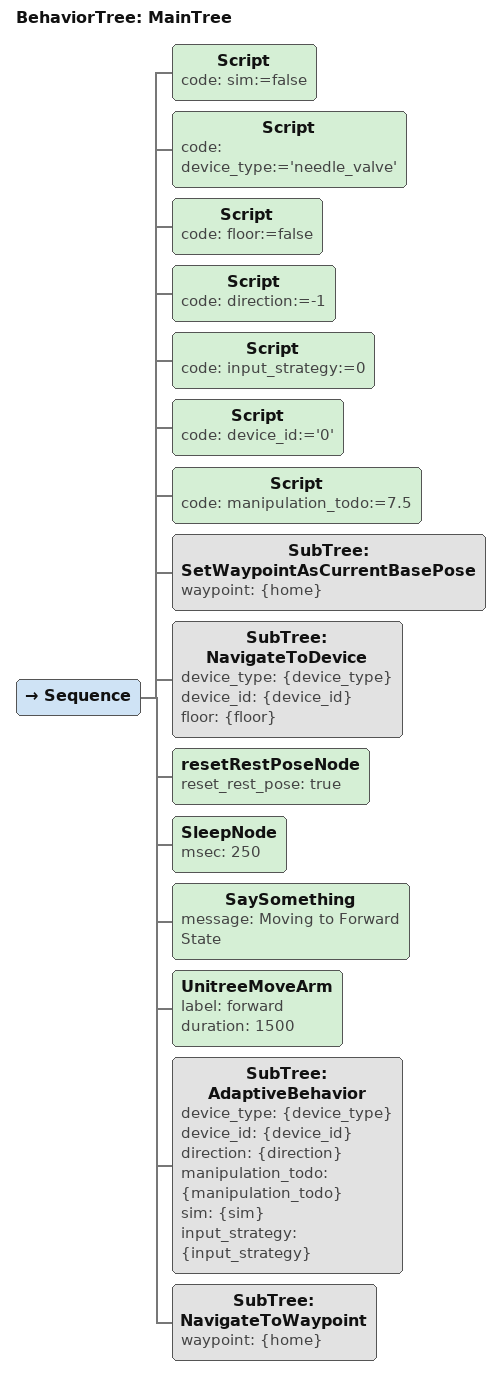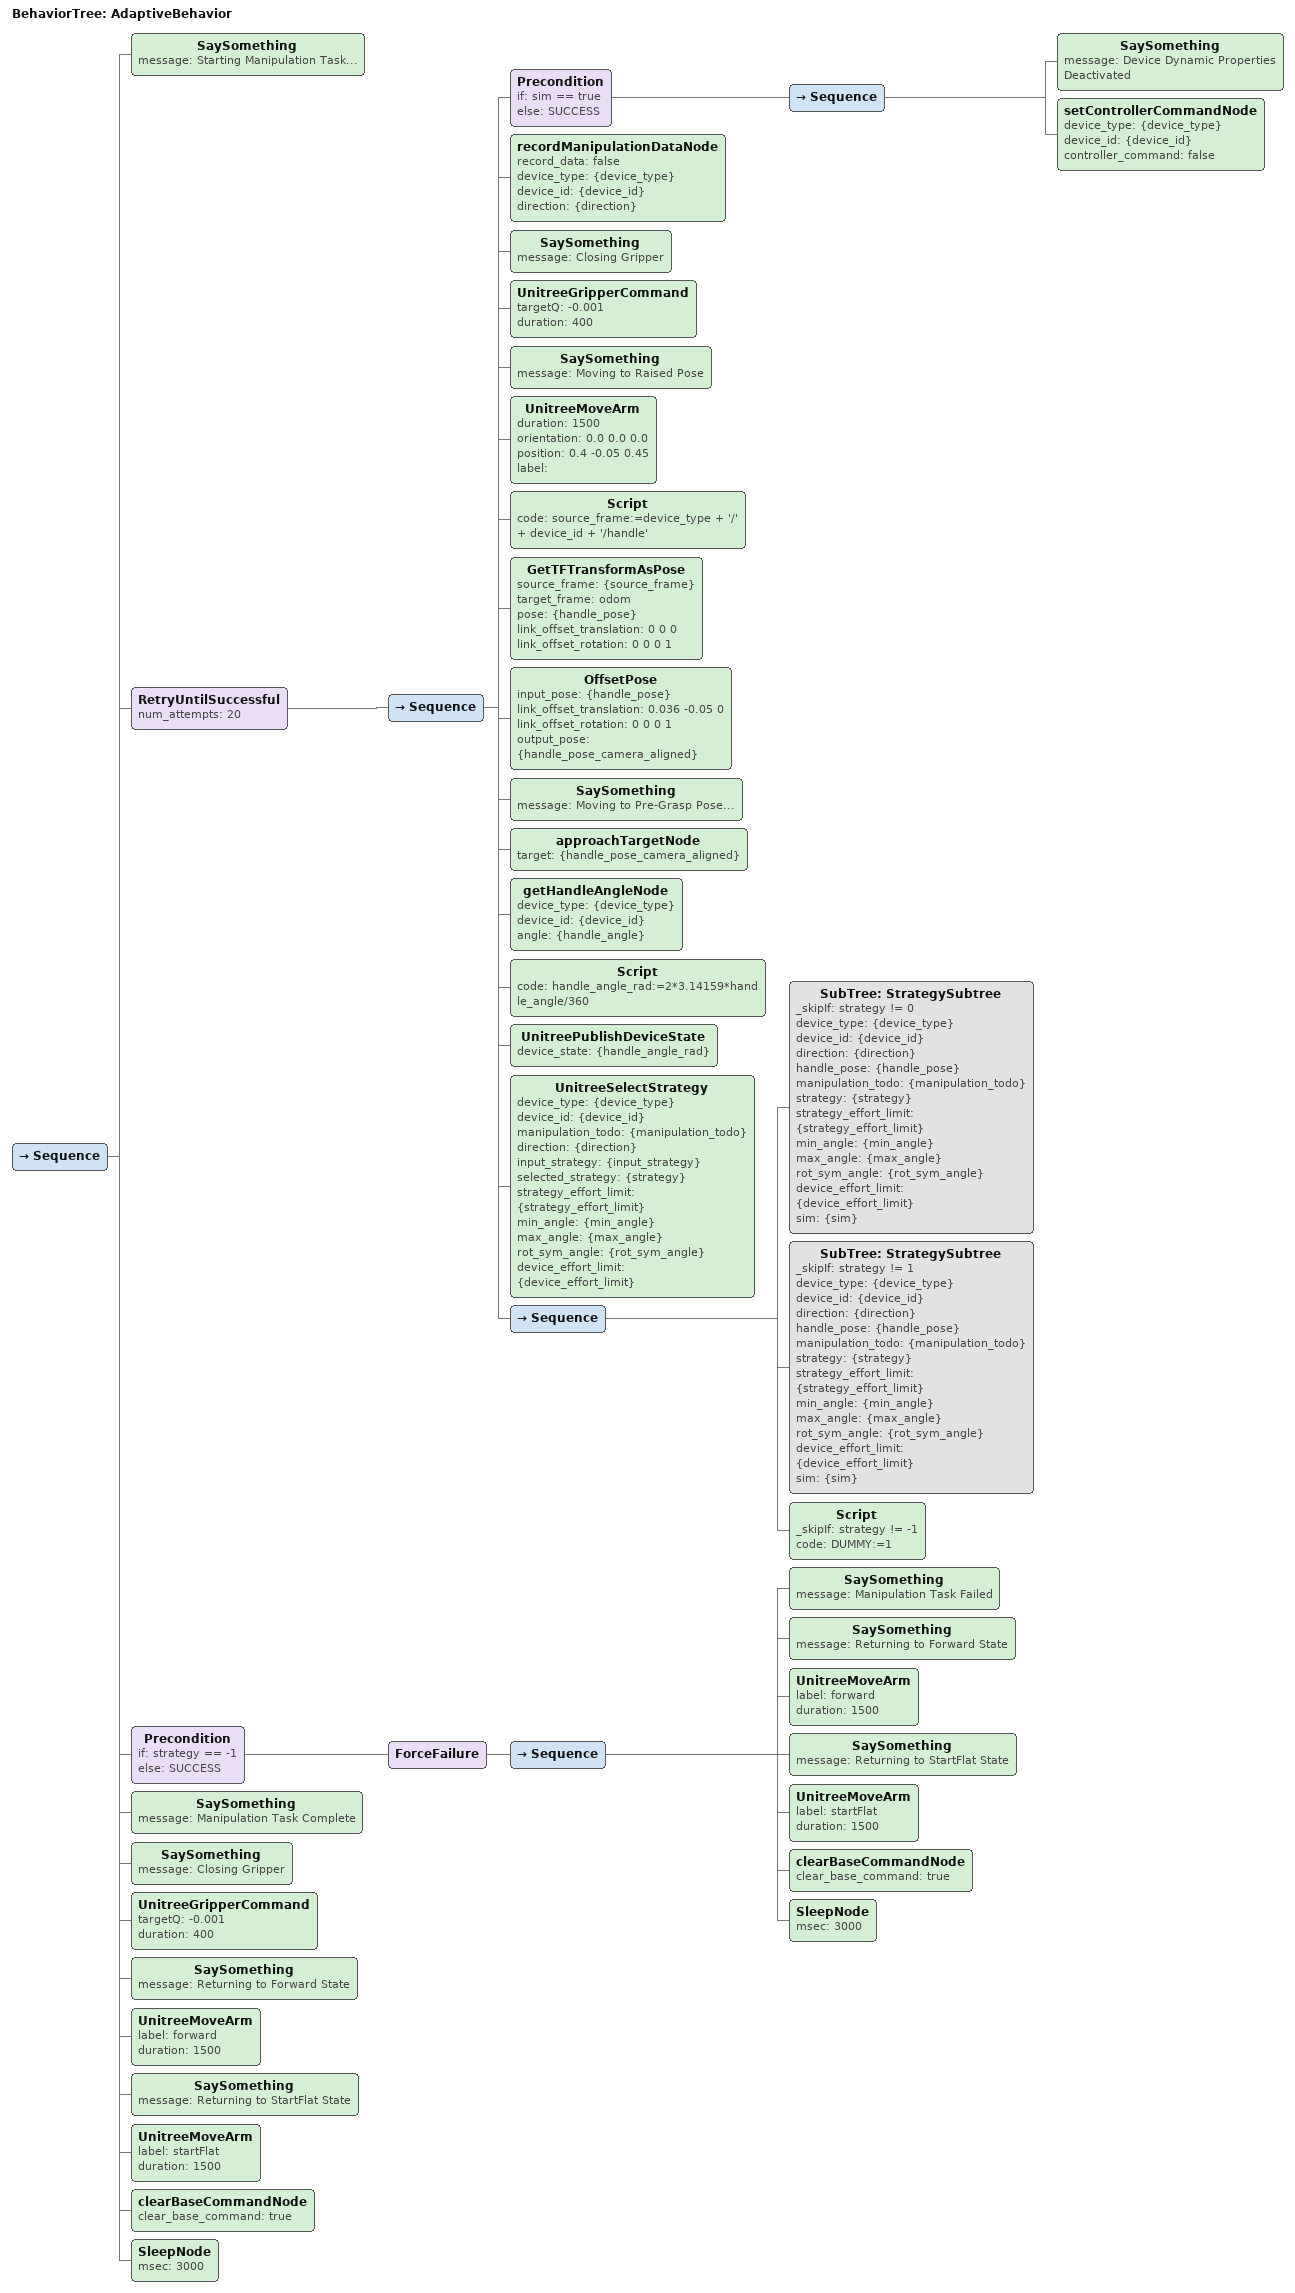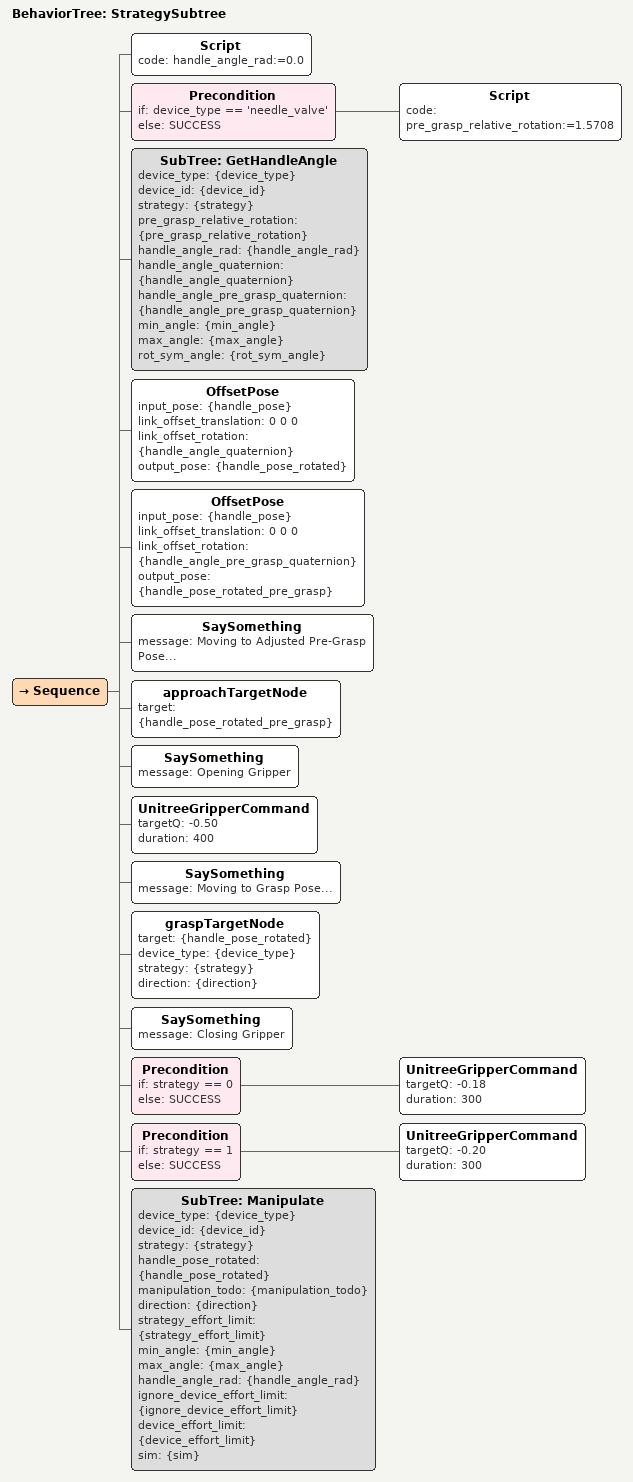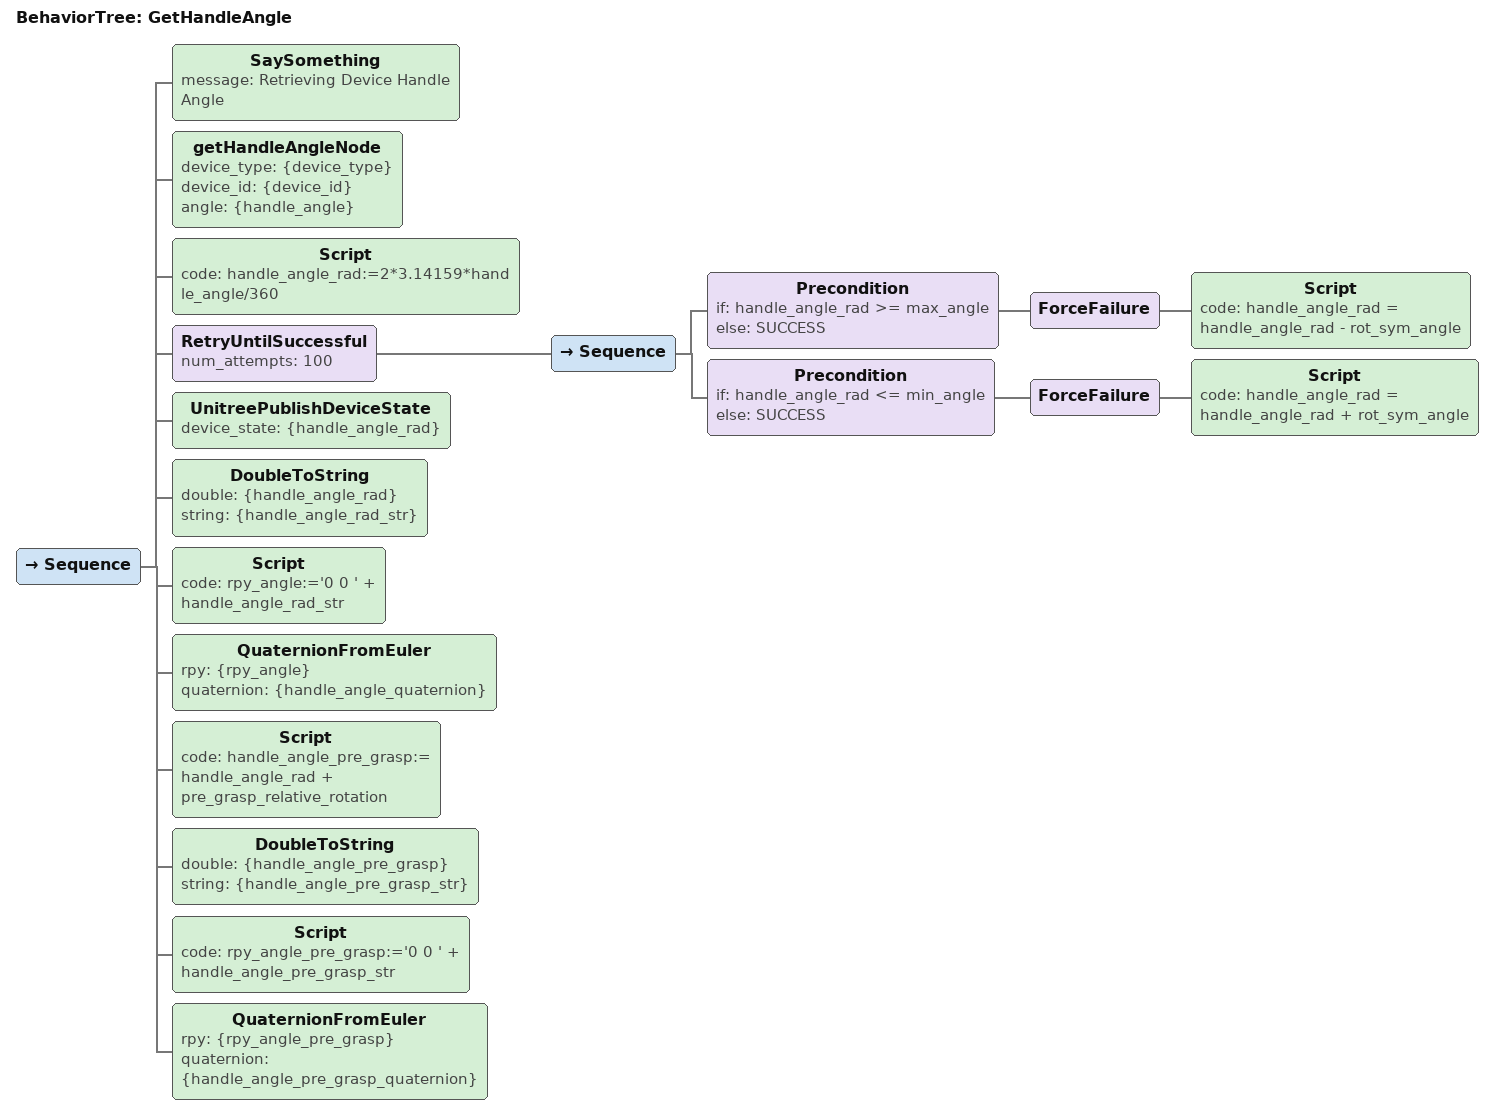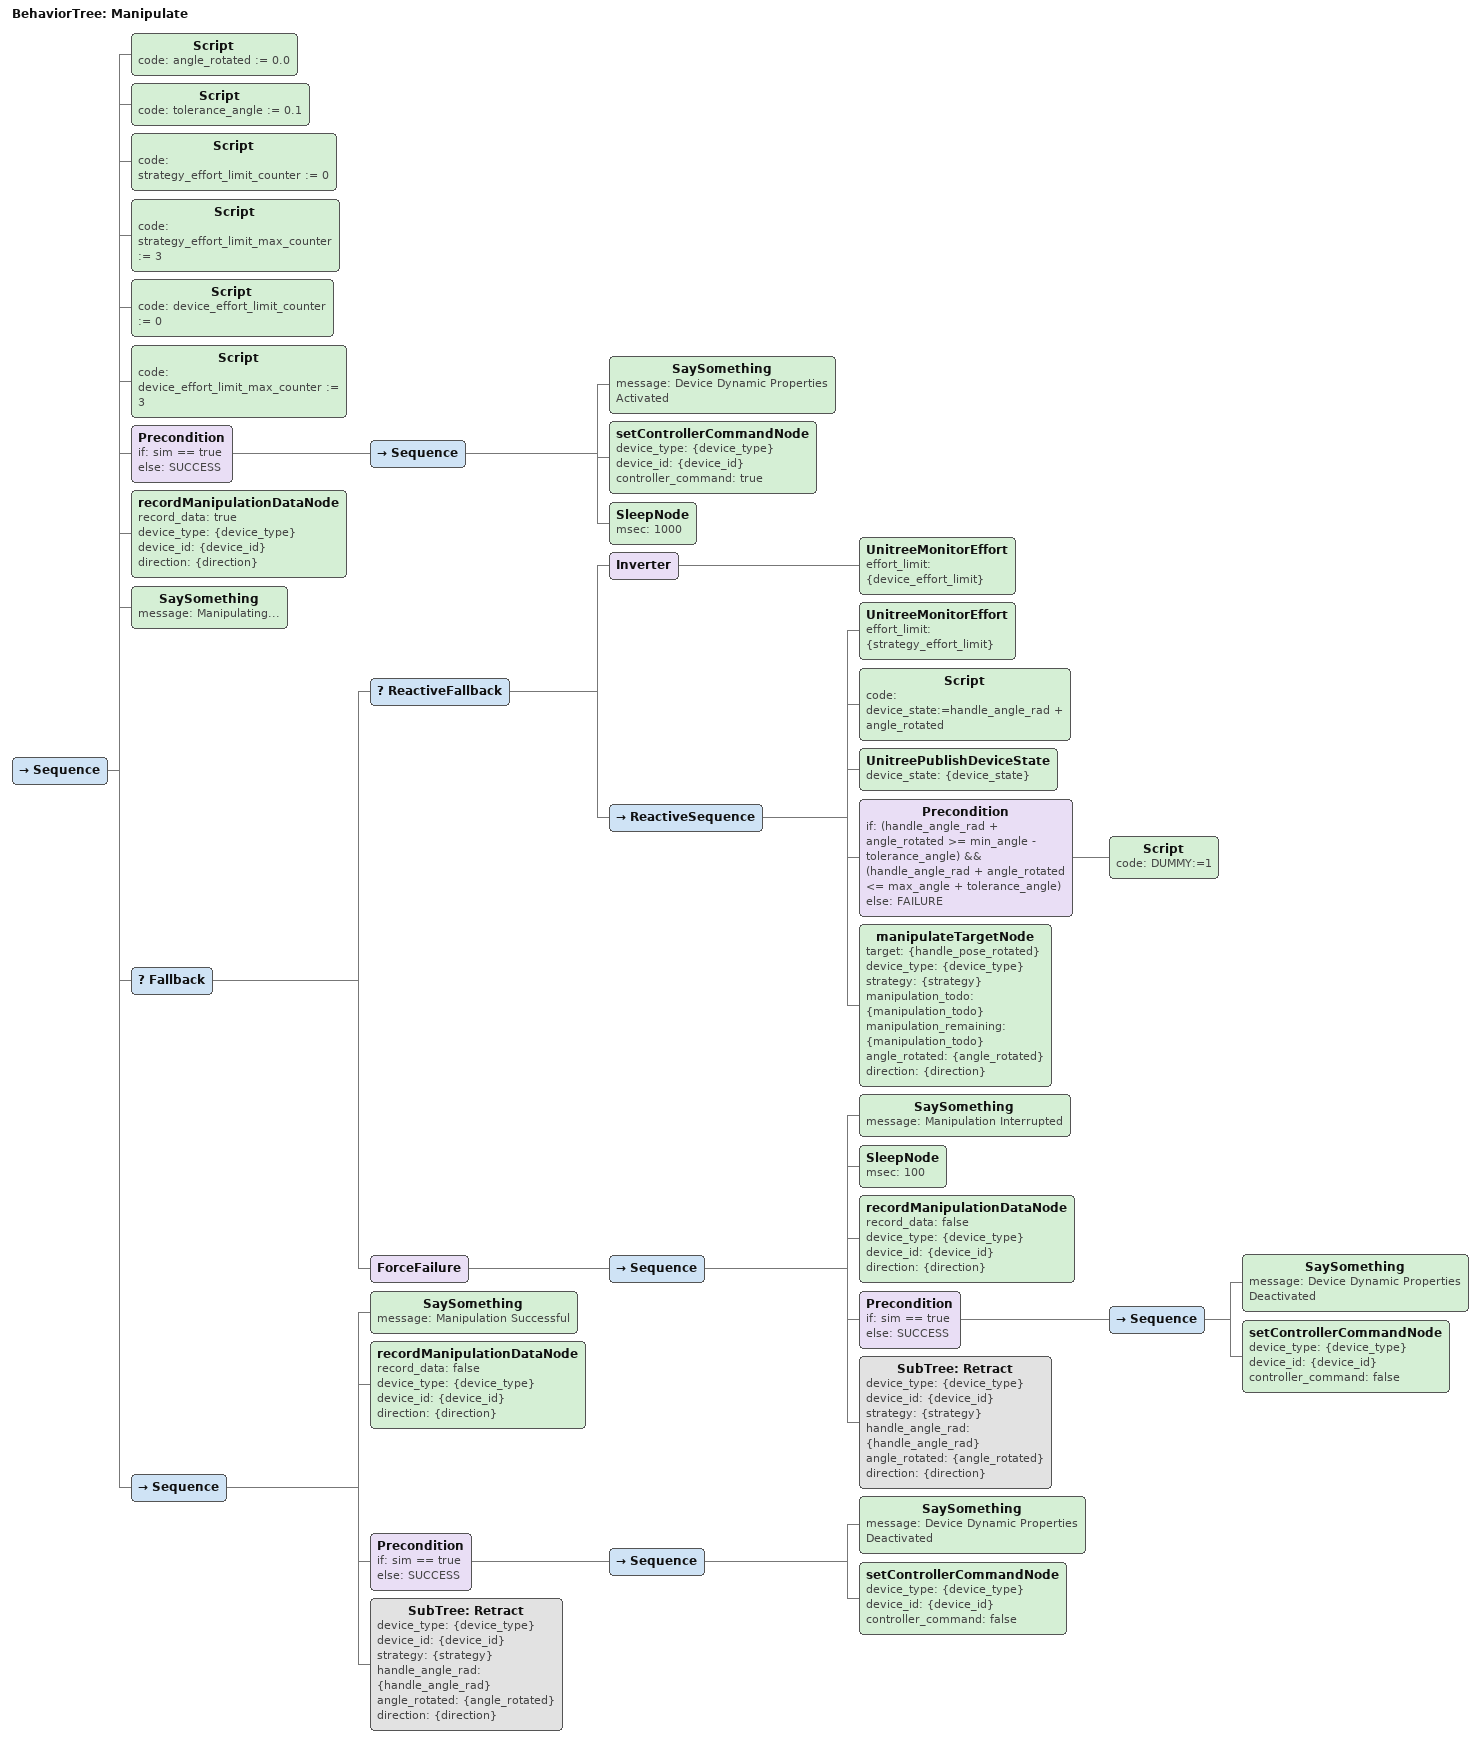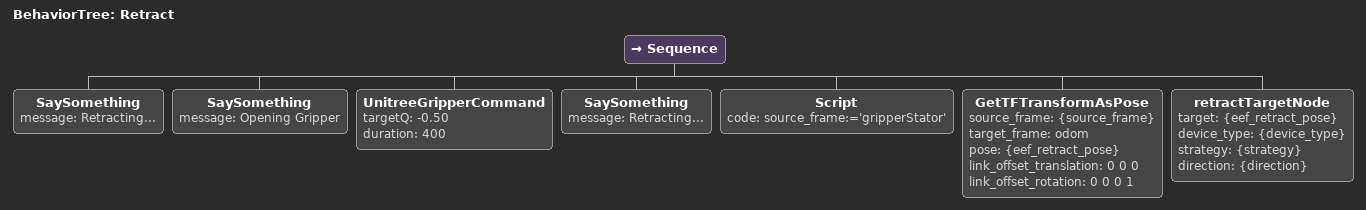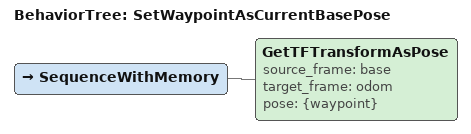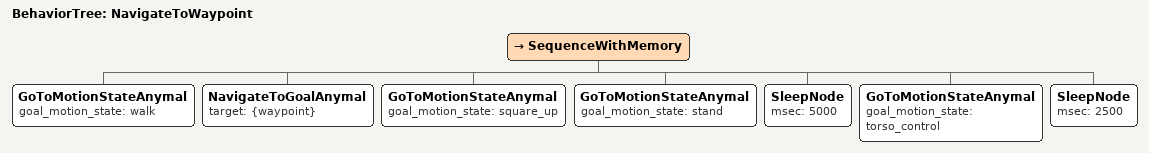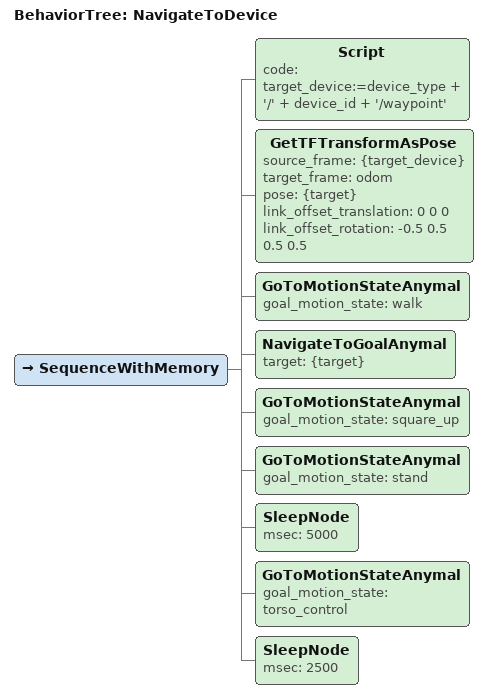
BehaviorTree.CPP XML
<?xml version="1.0"?>
<root main_tree_to_execute="MainTree" BTCPP_format="4">

    <BehaviorTree ID="MainTree">

        <Sequence>

            <!-- Set Sim Flag -->
            <Script code="sim:=false" />

            <!-- Manipulation Task Arguments -->
            <Script code="device_type:='needle_valve'" />
            <Script code="floor:=false" />
            <Script code="direction:=-1" />

            <!-- Set to -1 for adaptive behavior -->
            <Script code="input_strategy:=0" />

            <!-- Test A: Smart Twisting, and Test B: Adaptive Behavior Between Two Strategies -->
            <!-- (Load device dynamics as none for test A, and normal for test B) -->
            <Script code="device_id:='0'" />
            <Script code="manipulation_todo:=7.5" />

            <!-- Test C: Adaptive Behavior Between Two Strategies -->
            <!-- (Load device dynamics as normal for device 0, and stiff for device 1) -->

            <!-- Set Home -->
            <SubTree ID="SetWaypointAsCurrentBasePose" waypoint="{home}" />

            <!-- Navigate to Device -->
            <SubTree ID="NavigateToDevice" device_type="{device_type}" device_id="{device_id}" floor="{floor}"/>

            <!-- Reset Rest Pose -->
            <resetRestPoseNode reset_rest_pose="true" />
            <SleepNode msec="250" />

            <!-- Move to Forward State -->
            <SaySomething message="Moving to Forward State" />
            <UnitreeMoveArm label="forward" duration="1500"/>

            <!-- Manipulation Task -->
            <SubTree ID="AdaptiveBehavior" device_type="{device_type}" device_id="{device_id}" direction="{direction}" manipulation_todo="{manipulation_todo}" sim="{sim}" input_strategy="{input_strategy}"/>

            <!-- Return to Home -->
            <SubTree ID="NavigateToWaypoint" waypoint="{home}" />

        </Sequence>

    </BehaviorTree>

    <BehaviorTree ID="AdaptiveBehavior">

        <Sequence>

            <SaySomething message="Starting Manipulation Task..." />

            <RetryUntilSuccessful num_attempts="20">

                <Sequence>

                    <!-- SIM - Ensure Device Controller Command is OFF -->
                    <Precondition if="sim == true" else="SUCCESS">
                        <Sequence>
                            <SaySomething message="Device Dynamic Properties Deactivated" />
                            <setControllerCommandNode device_type="{device_type}" device_id="{device_id}" controller_command="false" />
                        </Sequence>
                    </Precondition>

                    <!-- Ensure Manipulation Data Recorder has Stopped -->
                    <recordManipulationDataNode record_data="false" device_type="{device_type}" device_id="{device_id}" direction="{direction}" />

                    <!-- Close Gripper (if not already closed)-->
                    <SaySomething message="Closing Gripper" />
                    <UnitreeGripperCommand targetQ="-0.001" duration="400"/>

                    <!-- Move to Raised Pose (to see the apriltag) -->
                    <SaySomething message="Moving to Raised Pose" />
                    <UnitreeMoveArm duration="1500" orientation="0.0 0.0 0.0" position="0.4 -0.05 0.45" label="" />

                    <!-- LookupDevicePose -->

                    <!-- Get Pose of (Unrotated) Handle -->
                    <Script code="source_frame:=device_type + '/' + device_id + '/handle'" />

                    <!-- Note - Link Offset Translation is used to Align Realsense with Device Centre for Handle Angle Estimation -->
                    <GetTFTransformAsPose source_frame="{source_frame}" target_frame="odom" pose="{handle_pose}" link_offset_translation="0 0 0" link_offset_rotation="0 0 0 1"/>

                    <OffsetPose input_pose="{handle_pose}" link_offset_translation="0.036 -0.05 0" link_offset_rotation="0 0 0 1" output_pose="{handle_pose_camera_aligned}"/>

                    <!-- Approach -->

                    <!-- Tick approachTarget Action-->
                    <SaySomething message="Moving to Pre-Grasp Pose..." />
                    <approachTargetNode target="{handle_pose_camera_aligned}"/>

                    <!-- Update device state for SelectStrategy (don't worry about pre-grasp or angle limits here - already handled within SelectStrategy)-->
                    <getHandleAngleNode device_type="{device_type}" device_id="{device_id}" angle="{handle_angle}"/>
                    <Script code="handle_angle_rad:=2*3.14159*handle_angle/360"/>
                    <UnitreePublishDeviceState device_state="{handle_angle_rad}"/>

                    <!-- Select Strategy -->
                    <UnitreeSelectStrategy device_type="{device_type}" device_id="{device_id}" manipulation_todo="{manipulation_todo}" direction="{direction}" input_strategy="{input_strategy}" selected_strategy="{strategy}" strategy_effort_limit="{strategy_effort_limit}" min_angle="{min_angle}" max_angle="{max_angle}" rot_sym_angle="{rot_sym_angle}" device_effort_limit="{device_effort_limit}"/>

                    <!-- StrategySwitchStatement -->
                    <Sequence>

                        <SubTree _skipIf="strategy != 0" ID="StrategySubtree" device_type="{device_type}" device_id="{device_id}" direction="{direction}" handle_pose="{handle_pose}" manipulation_todo="{manipulation_todo}" strategy="{strategy}" strategy_effort_limit="{strategy_effort_limit}" min_angle="{min_angle}" max_angle="{max_angle}" rot_sym_angle="{rot_sym_angle}" device_effort_limit="{device_effort_limit}" sim="{sim}"/>

                        <SubTree _skipIf="strategy != 1" ID="StrategySubtree" device_type="{device_type}" device_id="{device_id}" direction="{direction}" handle_pose="{handle_pose}" manipulation_todo="{manipulation_todo}" strategy="{strategy}" strategy_effort_limit="{strategy_effort_limit}" min_angle="{min_angle}" max_angle="{max_angle}" rot_sym_angle="{rot_sym_angle}" device_effort_limit="{device_effort_limit}" sim="{sim}"/>

                        <Script _skipIf="strategy != -1" code="DUMMY:=1"/>

                    </Sequence>

                </Sequence>

            </RetryUntilSuccessful>

            <!-- Check Whether Final Strategy is Valid-->
            <Precondition if="strategy == -1" else="SUCCESS">

                <ForceFailure>

                    <Sequence>

                        <SaySomething message="Manipulation Task Failed" />

                        <!-- Return to Forward State -->
                        <SaySomething message="Returning to Forward State" />
                        <UnitreeMoveArm label="forward" duration="1500"/>

                        <!-- Return to StartFlat State -->
                        <SaySomething message="Returning to StartFlat State" />
                        <UnitreeMoveArm label="startFlat" duration="1500"/>

                        <!-- Clear Base Command -->
                        <clearBaseCommandNode clear_base_command="true" />
                        <SleepNode msec="3000" />

                    </Sequence>

                </ForceFailure>

            </Precondition>

            <SaySomething message="Manipulation Task Complete" />

            <!-- Close Gripper -->
            <SaySomething message="Closing Gripper" />
            <UnitreeGripperCommand targetQ="-0.001" duration="400"/>

            <!-- Return to Forward State -->
            <SaySomething message="Returning to Forward State" />
            <UnitreeMoveArm label="forward" duration="1500"/>

            <!-- Return to StartFlat State -->
            <SaySomething message="Returning to StartFlat State" />
            <UnitreeMoveArm label="startFlat" duration="1500"/>

            <!-- Clear Base Command -->
            <clearBaseCommandNode clear_base_command="true" />
            <SleepNode msec="3000" />

        </Sequence>

    </BehaviorTree>

    <BehaviorTree ID="StrategySubtree">

        <Sequence>

            <Script code="handle_angle_rad:=0.0" />

            <!-- For pre-grasp, some devices and strategies benefit from applying a relative rotation to the pre-grasp pose -->
            <Precondition if="device_type == 'needle_valve'" else="SUCCESS">
                <Script code="pre_grasp_relative_rotation:=1.5708" />
            </Precondition>

            <!-- Get Handle Angle (in radians and quaternions)-->
            <SubTree ID="GetHandleAngle" device_type="{device_type}" device_id="{device_id}" strategy="{strategy}" pre_grasp_relative_rotation="{pre_grasp_relative_rotation}" handle_angle_rad="{handle_angle_rad}" handle_angle_quaternion="{handle_angle_quaternion}" handle_angle_pre_grasp_quaternion="{handle_angle_pre_grasp_quaternion}" min_angle="{min_angle}" max_angle="{max_angle}" rot_sym_angle="{rot_sym_angle}"/>

            <!-- Get Pose of (Rotated) Handle -->
            <OffsetPose input_pose="{handle_pose}" link_offset_translation="0 0 0" link_offset_rotation="{handle_angle_quaternion}" output_pose="{handle_pose_rotated}"/>
            <OffsetPose input_pose="{handle_pose}" link_offset_translation="0 0 0" link_offset_rotation="{handle_angle_pre_grasp_quaternion}" output_pose="{handle_pose_rotated_pre_grasp}"/>

            <!-- Tick approachTarget Action-->
            <SaySomething message="Moving to Adjusted Pre-Grasp Pose..." />
            <approachTargetNode target="{handle_pose_rotated_pre_grasp}"/>

            <!-- Open Gripper -->
            <SaySomething message="Opening Gripper" />
            <UnitreeGripperCommand targetQ="-0.50" duration="400"/>

            <!-- Grasp -->

            <!-- Tick graspTarget Action-->
            <SaySomething message="Moving to Grasp Pose..." />
            <graspTargetNode target="{handle_pose_rotated}" device_type="{device_type}" strategy="{strategy}" direction="{direction}"/>

            <!-- Close Gripper -->
            <SaySomething message="Closing Gripper" />

            <Precondition if="strategy == 0" else="SUCCESS">

                <UnitreeGripperCommand targetQ="-0.18" duration="300"/>

            </Precondition>

            <Precondition if="strategy == 1" else="SUCCESS">

                <UnitreeGripperCommand targetQ="-0.20" duration="300"/>

            </Precondition>

            <!-- Manipulate -->

            <SubTree ID="Manipulate" device_type="{device_type}" device_id="{device_id}" strategy="{strategy}" handle_pose_rotated="{handle_pose_rotated}" manipulation_todo="{manipulation_todo}" direction="{direction}" strategy_effort_limit="{strategy_effort_limit}" min_angle="{min_angle}" max_angle="{max_angle}" handle_angle_rad="{handle_angle_rad}" ignore_device_effort_limit="{ignore_device_effort_limit}" device_effort_limit="{device_effort_limit}" sim="{sim}"/>

        </Sequence>

    </BehaviorTree>

    <BehaviorTree ID="GetHandleAngle">

        <Sequence>

            <!-- Call getHandleAngle Service -->
            <SaySomething message="Retrieving Device Handle Angle" />
            <getHandleAngleNode device_type="{device_type}" device_id="{device_id}" angle="{handle_angle}"/>

            <!-- Convert to Radians -->
            <Script code="handle_angle_rad:=2*3.14159*handle_angle/360"/>

            <!-- Ensure Hangle Angle is within Max/Min Limits -->
            <RetryUntilSuccessful num_attempts="100">
                <Sequence>
                    <Precondition if="handle_angle_rad &gt;= max_angle" else="SUCCESS">
                        <ForceFailure>
                            <Script code="handle_angle_rad = handle_angle_rad - rot_sym_angle"/>
                        </ForceFailure>
                    </Precondition>
                    <Precondition if="handle_angle_rad &lt;= min_angle" else="SUCCESS">
                        <ForceFailure>
                            <Script code="handle_angle_rad = handle_angle_rad + rot_sym_angle"/>
                        </ForceFailure>
                    </Precondition>
                </Sequence>
            </RetryUntilSuccessful>

            <!-- Update device state -->
            <UnitreePublishDeviceState device_state="{handle_angle_rad}"/>

            <DoubleToString double="{handle_angle_rad}" string="{handle_angle_rad_str}"/>
            <Script code="rpy_angle:='0 0 ' + handle_angle_rad_str"/>

            <!-- Get Quarternion of Handle Angle -->
            <QuaternionFromEuler rpy="{rpy_angle}" quaternion="{handle_angle_quaternion}"/>

            <Script code="handle_angle_pre_grasp:= handle_angle_rad + pre_grasp_relative_rotation"/>

            <!-- For pre-grasp -->
            <DoubleToString double="{handle_angle_pre_grasp}" string="{handle_angle_pre_grasp_str}"/>
            <Script code="rpy_angle_pre_grasp:='0 0 ' + handle_angle_pre_grasp_str"/>

            <!-- Get Quarternion of Handle Angle -->
            <QuaternionFromEuler rpy="{rpy_angle_pre_grasp}" quaternion="{handle_angle_pre_grasp_quaternion}"/>

        </Sequence>

    </BehaviorTree>

    <BehaviorTree ID="Manipulate">

        <Sequence>

            <!-- Initialise Angle Rotated and Tolerance -->
            <Script code="angle_rotated := 0.0"/>
            <Script code="tolerance_angle := 0.1" />

            <!-- Initialise Counters -->
            <Script code="strategy_effort_limit_counter := 0" />
            <Script code="strategy_effort_limit_max_counter := 3" />

            <Script code="device_effort_limit_counter := 0" />
            <Script code="device_effort_limit_max_counter := 3" />

            <!-- SIM - Set Device Controller Command ON -->
            <Precondition if="sim == true" else="SUCCESS">
                <Sequence>
                    <SaySomething message="Device Dynamic Properties Activated" />
                    <setControllerCommandNode device_type="{device_type}" device_id="{device_id}" controller_command="true" />
                    <SleepNode msec="1000" />
                </Sequence>
            </Precondition>

            <!-- Start Manipulation Data Recorder -->
            <recordManipulationDataNode record_data="true" device_type="{device_type}" device_id="{device_id}" direction="{direction}" />

            <SaySomething message="Manipulating..." />

            <!-- Fallback with ForceFailure is used to allow an exit procedure for controlled retraction -->
            <Fallback>

                <ReactiveFallback>

                    <!-- Check Whether Device is Tightened -->
                    <!-- Increment counter if effort limit is exceeded, return failure when max_counter is met/exceeded -->
                    <Inverter>

                        <UnitreeMonitorEffort effort_limit="{device_effort_limit}"/>

                    </Inverter>

                    <!-- Manipulate until Interrupt is Triggered -->
                    <ReactiveSequence>

                        <!-- Check Whether Strategy effort limit is exceeded -->
                        <!-- Increment counter if effort limit is exceeded, return failure when max_counter is met/exceeded -->
                        <UnitreeMonitorEffort effort_limit="{strategy_effort_limit}"/>

                        <!-- Update device state -->
                        <Script code="device_state:=handle_angle_rad + angle_rotated"/>
                        <UnitreePublishDeviceState device_state="{device_state}"/>

                        <!-- Check Whether Max/Min Device Hangle Angle is Exceeded-->
                        <Precondition if="(handle_angle_rad + angle_rotated &gt;= min_angle - tolerance_angle) &amp;&amp; (handle_angle_rad + angle_rotated &lt;= max_angle + tolerance_angle)" else="FAILURE">

                            <!-- Preconditions are decorators and thus require a node inside them... -->
                            <Script code="DUMMY:=1"/>

                        </Precondition>

                        <!-- Tick manipulateTarget Action -->
                        <manipulateTargetNode target="{handle_pose_rotated}" device_type="{device_type}" strategy="{strategy}" manipulation_todo="{manipulation_todo}" manipulation_remaining="{manipulation_todo}" angle_rotated="{angle_rotated}" direction="{direction}"/>

                    </ReactiveSequence>

                </ReactiveFallback>

                <ForceFailure>

                    <!-- Retract -->

                    <Sequence>

                        <SaySomething message="Manipulation Interrupted" />

                        <SleepNode msec="100"/>

                        <!-- Stop Manipulation Data Recorder -->
                        <recordManipulationDataNode record_data="false" device_type="{device_type}" device_id="{device_id}" direction="{direction}" />

                        <!-- SIM - Set Device Controller Command OFF -->
                        <Precondition if="sim == true" else="SUCCESS">
                            <Sequence>
                                <SaySomething message="Device Dynamic Properties Deactivated" />
                                <setControllerCommandNode device_type="{device_type}" device_id="{device_id}" controller_command="false" />
                            </Sequence>
                        </Precondition>

                        <!-- Retract Arm -->
                        <SubTree ID="Retract" device_type="{device_type}" device_id="{device_id}" strategy="{strategy}" handle_angle_rad="{handle_angle_rad}" angle_rotated="{angle_rotated}" direction="{direction}"/>

                    </Sequence>

                </ForceFailure>

            </Fallback>

            <!-- Retract -->

            <Sequence>

                <SaySomething message="Manipulation Successful" />

                <!-- Stop Manipulation Data Recorder -->
                <recordManipulationDataNode record_data="false" device_type="{device_type}" device_id="{device_id}" direction="{direction}" />

                <!-- SIM - Set Device Controller Command OFF -->
                <Precondition if="sim == true" else="SUCCESS">
                    <Sequence>
                        <SaySomething message="Device Dynamic Properties Deactivated" />
                        <setControllerCommandNode device_type="{device_type}" device_id="{device_id}" controller_command="false" />
                    </Sequence>
                </Precondition>

                <!-- Retract Arm -->
                <SubTree ID="Retract" device_type="{device_type}" device_id="{device_id}" strategy="{strategy}" handle_angle_rad="{handle_angle_rad}" angle_rotated="{angle_rotated}" direction="{direction}"/>

            </Sequence>

        </Sequence>

    </BehaviorTree>

    <BehaviorTree ID="Retract">

        <Sequence>

            <SaySomething message="Retracting..." />

            <!-- Open Gripper -->
            <SaySomething message="Opening Gripper" />
            <UnitreeGripperCommand targetQ="-0.50" duration="400"/>

            <!-- Tick retractTarget Action -->
            <SaySomething message="Retracting..." />
            <Script code="source_frame:='gripperStator'" />
            <GetTFTransformAsPose source_frame="{source_frame}" target_frame="odom" pose="{eef_retract_pose}" link_offset_translation="0 0 0" link_offset_rotation="0 0 0 1"/>
            <retractTargetNode target="{eef_retract_pose}" device_type="{device_type}" strategy="{strategy}" direction="{direction}"/>

        </Sequence>

    </BehaviorTree>

    <BehaviorTree ID="SetWaypointAsCurrentBasePose">
        <SequenceWithMemory>
            <GetTFTransformAsPose source_frame="base" target_frame="odom" pose="{waypoint}"/>
        </SequenceWithMemory>
    </BehaviorTree>

    <BehaviorTree ID="NavigateToWaypoint">
        <SequenceWithMemory>
            <GoToMotionStateAnymal goal_motion_state="walk"/>

            <!-- NB: walking in dynamic gaits mode causes a crash on hardware -->
            <NavigateToGoalAnymal target="{waypoint}"/>
            <GoToMotionStateAnymal goal_motion_state="square_up"/>
            <GoToMotionStateAnymal goal_motion_state="stand"/>
            <SleepNode msec="5000" />
            <GoToMotionStateAnymal goal_motion_state="torso_control"/>
            <SleepNode msec="2500" />
        </SequenceWithMemory>
    </BehaviorTree>

    <BehaviorTree ID="NavigateToDevice">
        <SequenceWithMemory>

            <Script code="target_device:=device_type + '/' + device_id + '/waypoint'"/>

            <GetTFTransformAsPose source_frame="{target_device}" target_frame="odom" pose="{target}" link_offset_translation="0 0 0" link_offset_rotation="-0.5 0.5 0.5 0.5"/>

            <GoToMotionStateAnymal goal_motion_state="walk"/>

            <!-- NB: walking in dynamic gaits mode causes a crash on hardware -->
            <NavigateToGoalAnymal target="{target}"/>
            <GoToMotionStateAnymal goal_motion_state="square_up"/>
            <GoToMotionStateAnymal goal_motion_state="stand"/>
            <SleepNode msec="5000" />
            <GoToMotionStateAnymal goal_motion_state="torso_control"/>
            <SleepNode msec="2500" />

        </SequenceWithMemory>
    </BehaviorTree>

</root>
